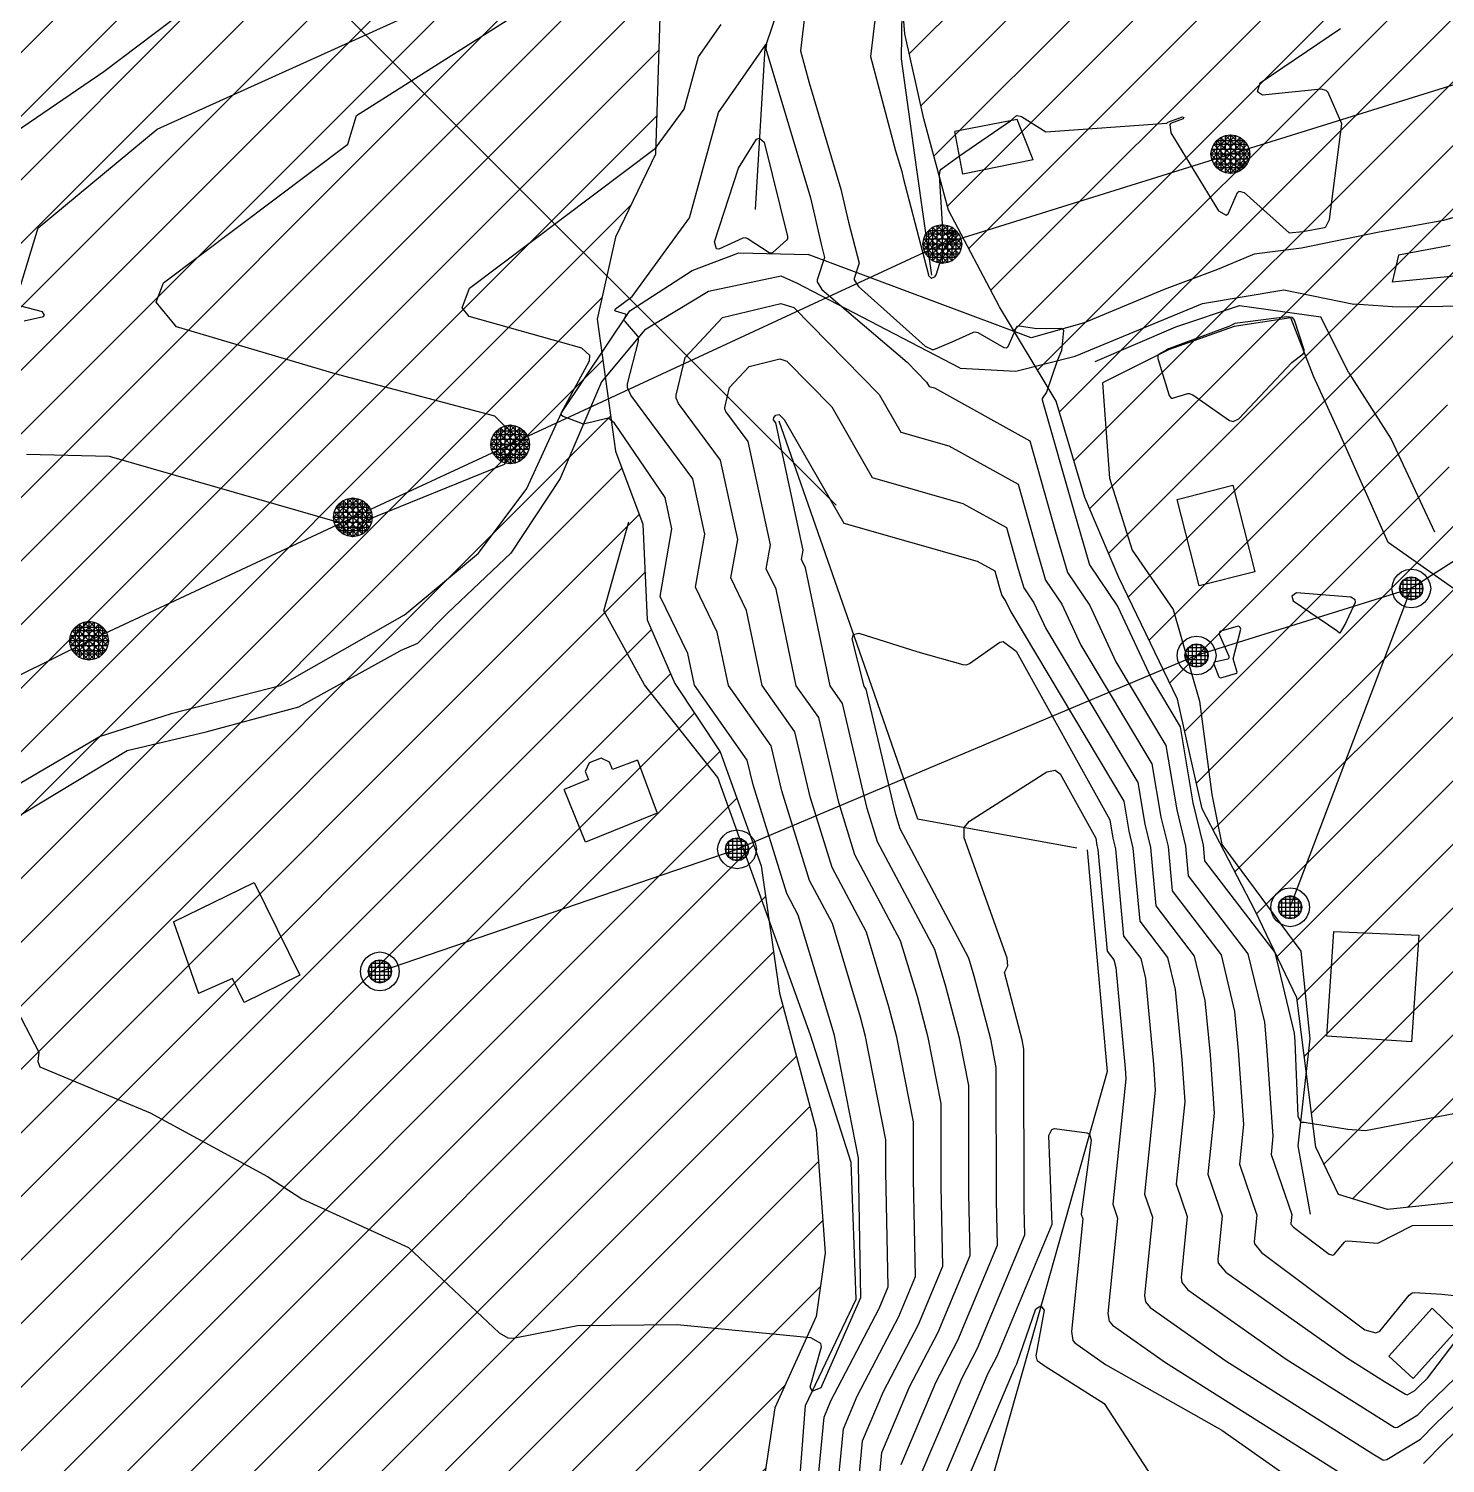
# Model space of a CAD drawing. Extents: x 13365 to 36625, y 86498 to 171760.
# Drawn here: x 17410.3 to 17607.3, y 89143.4 to 89342.9 of the extents above; entities that cross this region are included whole.
import ezdxf

# ---------------------------------------------------------------- set-up
doc = ezdxf.new("R2010")
doc.units = 0
doc.header["$LTSCALE"] = 5
doc.header["$MEASUREMENT"] = 0
doc.linetypes.add('A_CONTINUOUS_LINE', pattern=[0])
doc.linetypes.add('GEOGRAPHICAL', pattern=[12.5, 4.5, -3.5, 4.5])
doc.layers.get('0').update_dxf_attribs({"linetype": 'A_CONTINUOUS_LINE'})
for name, color, linetype in [('Agricultural', 40, 'Continuous'), ('CONTOUR', 255, 'Continuous'), ('ELECTRIC', 240, 'A_CONTINUOUS_LINE'), ('EXISTING BUILDING', 21, 'A_CONTINUOUS_LINE'), ('EXISTING ROAD', 25, 'A_CONTINUOUS_LINE'), ('RELIEF', 255, 'A_CONTINUOUS_LINE'), ('Residential', 51, 'Continuous'), ('STREAM & RIVER FRONT', 161, 'A_CONTINUOUS_LINE'), ('TELECOM', 94, 'A_CONTINUOUS_LINE'), ('text', 7, 'Continuous')]:
    doc.layers.add(name, color=color, linetype=linetype)

# ---------------------------------------------------------------- blocks, each defined once
blk = doc.blocks.new('S038')
at = {"color": 0}
for p, q in [((-0.5, 0), (0, 0.5)), ((-0.48, -0.13), (0.13, 0.48)), ((0.25, 0.43), (-0.43, -0.25)), ((-0.35, 0.35), (-0.25, 0.43)), ((-0.25, 0.43), (-0.13, 0.48)), ((0.43, -0.25), (-0.25, 0.43)), ((-0.25, 0.43), (-0.25, -0.43)), ((-0.13, 0.48), (0, 0.5)), ((-0.13, -0.48), (-0.13, 0.48)), ((-0.13, 0.48), (0.48, -0.13)), ((0, 0.5), (0.13, 0.48)), ((0.5, 0), (0, 0.5)), ((0, 0.5), (0, -0.5)), ((0.13, 0.48), (0.25, 0.43)), ((0.13, 0.48), (0.13, -0.48)), ((0.25, 0.43), (0.35, 0.35)), ((0.25, -0.43), (0.25, 0.43)), ((-0.5, 0), (-0.48, 0.13)), ((-0.48, -0.13), (-0.5, 0)), ((0, -0.5), (-0.5, 0)), ((-0.5, 0), (0.5, 0)), ((-0.48, 0.13), (-0.43, 0.25)), ((0.13, -0.48), (-0.48, 0.13)), ((-0.48, 0.13), (0.48, 0.13)), ((-0.43, 0.25), (-0.35, 0.35)), ((0.43, 0.25), (-0.43, 0.25)), ((-0.43, 0.25), (0.25, -0.43)), ((-0.35, -0.35), (0.35, 0.35)), ((0.35, -0.35), (-0.35, 0.35)), ((-0.35, 0.35), (0.35, 0.35)), ((-0.35, -0.35), (-0.35, 0.35)), ((-0.25, -0.43), (0.43, 0.25)), ((0.48, 0.13), (-0.13, -0.48)), ((0, -0.5), (0.5, 0)), ((0.35, 0.35), (0.43, 0.25)), ((0.35, 0.35), (0.35, -0.35)), ((0.43, 0.25), (0.48, 0.13)), ((0.48, 0.13), (0.5, 0)), ((0.5, 0), (0.48, -0.13)), ((-0.43, -0.25), (-0.48, -0.13)), ((0.48, -0.13), (-0.48, -0.13)), ((-0.35, -0.35), (-0.43, -0.25)), ((-0.43, -0.25), (0.43, -0.25)), ((-0.25, -0.43), (-0.35, -0.35)), ((0.35, -0.35), (-0.35, -0.35)), ((0.35, -0.35), (0.25, -0.43)), ((0.43, -0.25), (0.35, -0.35)), ((0.48, -0.13), (0.43, -0.25)), ((-0.13, -0.48), (-0.25, -0.43)), ((0, -0.5), (-0.13, -0.48)), ((0.13, -0.48), (0, -0.5)), ((0.25, -0.43), (0.13, -0.48))]:
    blk.add_line(p, q, dxfattribs=at)
blk = doc.blocks.new('S034')
at = {"color": 0}
for p, q in [((-0.35, 0.35), (-0.25, 0.43)), ((-0.25, 0.43), (-0.13, 0.48)), ((-0.13, 0.48), (0, 0.5)), ((0, 0.5), (0.13, 0.48)), ((0.13, 0.48), (0.25, 0.43)), ((0.25, 0.43), (0.35, 0.35)), ((-0.5, 0), (-0.48, 0.13)), ((-0.48, -0.13), (-0.5, 0)), ((-0.48, 0.13), (-0.43, 0.25)), ((-0.43, 0.25), (-0.35, 0.35)), ((-0.3, 0), (-0.28, 0.11)), ((-0.28, -0.11), (-0.3, 0)), ((0.3, 0), (-0.3, 0)), ((-0.28, 0.11), (-0.21, 0.21)), ((-0.28, -0.11), (-0.28, 0.11)), ((-0.28, 0.11), (0.28, 0.11)), ((-0.21, 0.21), (-0.11, 0.28)), ((-0.21, -0.21), (-0.21, 0.21)), ((-0.21, 0.21), (0.21, 0.21)), ((-0.11, 0.28), (0, 0.3)), ((-0.11, -0.28), (-0.11, 0.28)), ((-0.11, 0.28), (0.11, 0.28)), ((0, 0.3), (0.11, 0.28)), ((0, -0.3), (0, 0.3)), ((0.11, 0.28), (0.21, 0.21)), ((0.11, 0.28), (0.11, -0.28)), ((0.21, 0.21), (0.28, 0.11)), ((0.21, 0.21), (0.21, -0.21)), ((0.28, 0.11), (0.3, 0)), ((0.28, 0.11), (0.28, -0.11)), ((0.3, 0), (0.28, -0.11)), ((0.35, 0.35), (0.43, 0.25)), ((0.43, 0.25), (0.48, 0.13)), ((0.48, 0.13), (0.5, 0)), ((0.5, 0), (0.48, -0.13)), ((-0.43, -0.25), (-0.48, -0.13)), ((-0.35, -0.35), (-0.43, -0.25)), ((-0.25, -0.43), (-0.35, -0.35)), ((-0.21, -0.21), (-0.28, -0.11)), ((0.28, -0.11), (-0.28, -0.11)), ((-0.11, -0.28), (-0.21, -0.21)), ((0.21, -0.21), (-0.21, -0.21)), ((0, -0.3), (-0.11, -0.28)), ((0.11, -0.28), (-0.11, -0.28)), ((0.11, -0.28), (0, -0.3)), ((0.21, -0.21), (0.11, -0.28)), ((0.28, -0.11), (0.21, -0.21)), ((0.35, -0.35), (0.25, -0.43)), ((0.43, -0.25), (0.35, -0.35)), ((0.48, -0.13), (0.43, -0.25)), ((-0.13, -0.48), (-0.25, -0.43)), ((0, -0.5), (-0.13, -0.48)), ((0.13, -0.48), (0, -0.5)), ((0.25, -0.43), (0.13, -0.48))]:
    blk.add_line(p, q, dxfattribs=at)

msp = doc.modelspace()

# ---------------------------------------------------------------- hatches: boundary and pattern name
at = {"layer": 'Agricultural', "linetype": 'Continuous'}
h = msp.add_hatch(dxfattribs=at)
h.set_pattern_fill('ANSI31', color=256, scale=50, style=0)
edge = h.paths.add_edge_path()
edge.add_line((17511.7, 89521.19), (17520.78, 89522.44))
edge.add_line((17520.78, 89522.44), (17525.46, 89520.11))
edge.add_line((17525.46, 89520.11), (17530.39, 89514.4))
edge.add_line((17530.39, 89514.4), (17536.89, 89508.69))
edge.add_line((17536.89, 89508.69), (17541.82, 89503.76))
edge.add_line((17541.82, 89503.76), (17543.38, 89497.79))
edge.add_line((17543.38, 89497.79), (17545.98, 89493.64))
edge.add_line((17545.98, 89493.64), (17554.29, 89493.38))
edge.add_line((17554.29, 89493.38), (17563.64, 89495.46))
edge.add_line((17563.64, 89495.46), (17575.07, 89502.72))
edge.add_line((17575.07, 89502.72), (17587.8, 89509.99))
edge.add_line((17587.8, 89509.99), (17597.41, 89516.73))
edge.add_line((17597.41, 89516.73), (17608.05, 89523.48))
edge.add_line((17608.05, 89523.48), (17618.18, 89529.71))
edge.add_line((17618.18, 89529.71), (17637.07, 89533.2))
edge.add_line((17637.07, 89533.2), (17654.59, 89534.43))
edge.add_line((17654.59, 89534.43), (17666, 89537.28))
edge.add_line((17666, 89537.28), (17680.27, 89532.8))
edge.add_line((17680.27, 89532.8), (17692.9, 89531.17))
edge.add_line((17692.9, 89531.17), (17705.53, 89533.2))
edge.add_line((17705.53, 89533.2), (17723.06, 89535.65))
edge.add_line((17723.06, 89535.65), (17728.14, 89534.35))
edge.add_line((17728.14, 89534.35), (17729.71, 89531.74))
edge.add_line((17729.71, 89531.74), (17728.41, 89526.51))
edge.add_line((17728.41, 89526.51), (17726.57, 89522.59))
edge.add_line((17726.57, 89522.59), (17720.55, 89518.66))
edge.add_line((17720.55, 89518.66), (17710.08, 89514.74))
edge.add_line((17710.08, 89514.74), (17701.18, 89512.12))
edge.add_line((17701.18, 89512.12), (17695.68, 89506.11))
edge.add_line((17695.68, 89506.11), (17690.71, 89499.05))
edge.add_line((17690.71, 89499.05), (17688.61, 89491.46))
edge.add_line((17688.61, 89491.46), (17687.56, 89480.9))
edge.add_line((17687.56, 89480.9), (17686.78, 89470.18))
edge.add_line((17686.78, 89470.18), (17688.35, 89462.86))
edge.add_line((17688.35, 89462.86), (17693.85, 89453.18))
edge.add_line((17693.85, 89453.18), (17699.6, 89443.51))
edge.add_line((17699.6, 89443.51), (17706.16, 89433.73))
edge.add_line((17706.16, 89433.73), (17715.32, 89420.39))
edge.add_line((17715.32, 89420.39), (17720.82, 89411.24))
edge.add_line((17720.82, 89411.24), (17725.01, 89404.7))
edge.add_line((17725.01, 89404.7), (17730.77, 89392.67))
edge.add_line((17730.77, 89392.67), (17735.76, 89383.15))
edge.add_line((17735.76, 89383.15), (17741.26, 89374))
edge.add_line((17741.26, 89374), (17745.19, 89370.07))
edge.add_line((17745.19, 89370.07), (17751.21, 89368.5))
edge.add_line((17751.21, 89368.5), (17764.56, 89366.93))
edge.add_line((17764.56, 89366.93), (17773.2, 89371.64))
edge.add_line((17773.2, 89371.64), (17784.19, 89377.4))
edge.add_line((17784.19, 89377.4), (17795.71, 89385.24))
edge.add_line((17795.71, 89385.24), (17803.57, 89390.47))
edge.add_line((17803.57, 89390.47), (17815.35, 89393.61))
edge.add_line((17815.35, 89393.61), (17824.77, 89393.61))
edge.add_line((17824.77, 89393.61), (17839.69, 89393.35))
edge.add_line((17839.69, 89393.35), (17854.22, 89397.09))
edge.add_line((17854.22, 89397.09), (17863.9, 89404.15))
edge.add_line((17863.9, 89404.15), (17868.35, 89412.25))
edge.add_line((17868.35, 89412.25), (17866.78, 89422.45))
edge.add_line((17866.78, 89422.45), (17863.12, 89436.31))
edge.add_line((17863.12, 89436.31), (17859.97, 89452.01))
edge.add_line((17859.97, 89452.01), (17855.26, 89465.87))
edge.add_line((17855.26, 89465.87), (17851.31, 89478.52))
edge.add_line((17851.31, 89478.52), (17846.34, 89491.86))
edge.add_line((17846.34, 89491.86), (17842.93, 89502.84))
edge.add_line((17842.93, 89502.84), (17839.24, 89511.37))
edge.add_line((17839.24, 89511.37), (17832.43, 89522.35))
edge.add_line((17832.43, 89522.35), (17827.2, 89531.25))
edge.add_line((17827.2, 89531.25), (17827.46, 89539.61))
edge.add_line((17827.46, 89539.61), (17831.91, 89549.29))
edge.add_line((17831.91, 89549.29), (17839.24, 89554.26))
edge.add_line((17839.24, 89554.26), (17857.04, 89560.28))
edge.add_line((17857.04, 89560.28), (17876.42, 89560.8))
edge.add_line((17876.42, 89560.8), (17896.4, 89564.25))
edge.add_line((17896.4, 89564.25), (17910.54, 89570.52))
edge.add_line((17910.54, 89570.52), (17927.55, 89578.89))
edge.add_line((17927.55, 89578.89), (17946.14, 89589.09))
edge.add_line((17946.14, 89589.09), (17957.92, 89600.34))
edge.add_line((17957.92, 89600.34), (17969.44, 89610.01))
edge.add_line((17969.44, 89610.01), (17984.52, 89626.57))
edge.add_line((17984.52, 89626.57), (17997.56, 89639.59))
edge.add_line((17997.56, 89639.59), (18017.76, 89657.82))
edge.add_line((18017.76, 89657.82), (18030.15, 89664.33))
edge.add_line((18030.15, 89664.33), (18045.14, 89672.79))
edge.add_line((18045.14, 89672.79), (18058.82, 89679.31))
edge.add_line((18058.82, 89679.31), (18078.38, 89684.51))
edge.add_line((18078.38, 89684.51), (18103.8, 89685.17))
edge.add_line((18103.8, 89685.17), (18126.89, 89702.47))
edge.add_line((18126.89, 89702.47), (18142, 89714.94))
edge.add_line((18142, 89714.94), (18160.39, 89726.75))
edge.add_line((18160.39, 89726.75), (18190.02, 89738.89))
edge.add_line((18190.02, 89738.89), (18221.85, 89750.57))
edge.add_line((18221.85, 89750.57), (18254.33, 89764.84))
edge.add_line((18254.33, 89764.84), (18302.39, 89781.72))
edge.add_line((18302.39, 89781.72), (18345.27, 89797.29))
edge.add_line((18345.27, 89797.29), (18388.14, 89814.81))
edge.add_line((18388.14, 89814.81), (18428.41, 89834.28))
edge.add_line((18428.41, 89834.28), (18453.32, 89850.01))
edge.add_line((18453.32, 89850.01), (18478.01, 89872.08))
edge.add_line((18478.01, 89872.08), (18505.63, 89890.34))
edge.add_line((18505.63, 89890.34), (18561.6, 89907.91))
edge.add_line((18561.6, 89907.91), (18635.16, 89912.71))
edge.add_line((18635.16, 89912.71), (18711.92, 89909.51))
edge.add_line((18711.92, 89909.51), (18779.08, 89931.88))
edge.add_line((18779.08, 89931.88), (18855.84, 89931.88))
edge.add_line((18855.84, 89931.88), (18911.81, 89917.5))
edge.add_line((18911.81, 89917.5), (18982.49, 89890.29))
edge.add_line((18982.49, 89890.29), (19014.48, 89875.91))
edge.add_line((19014.48, 89875.91), (19029.96, 89865.74))
edge.add_line((19029.96, 89865.74), (19034.08, 89854.23))
edge.add_line((19034.08, 89854.23), (19027.49, 89848.47))
edge.add_line((19027.49, 89848.47), (19011.03, 89843.53))
edge.add_line((19011.03, 89843.53), (18990.45, 89838.6))
edge.add_line((18990.45, 89838.6), (18969.86, 89834.49))
edge.add_line((18969.86, 89834.49), (18932.81, 89831.2))
edge.add_line((18932.81, 89831.2), (18908.94, 89827.08))
edge.add_line((18908.94, 89827.08), (18885.88, 89820.5))
edge.add_line((18885.88, 89820.5), (18851.3, 89817.21))
edge.add_line((18851.3, 89817.21), (18825.78, 89812.28))
edge.add_line((18825.78, 89812.28), (18812.61, 89807.34))
edge.add_line((18812.61, 89807.34), (18802.73, 89797.47))
edge.add_line((18802.73, 89797.47), (18793.67, 89781.03))
edge.add_line((18793.67, 89781.03), (18788.73, 89770.33))
edge.add_line((18788.73, 89770.33), (18775.56, 89771.16))
edge.add_line((18775.56, 89771.16), (18753.33, 89774.45))
edge.add_line((18753.33, 89774.45), (18739.33, 89781.03))
edge.add_line((18739.33, 89781.03), (18723.69, 89780.2))
edge.add_line((18723.69, 89780.2), (18706.4, 89770.33))
edge.add_line((18706.4, 89770.33), (18695.7, 89757.17))
edge.add_line((18695.7, 89757.17), (18695.7, 89742.37))
edge.add_line((18695.7, 89742.37), (18703.93, 89727.56))
edge.add_line((18703.93, 89727.56), (18707.22, 89715.23))
edge.add_line((18707.22, 89715.23), (18705.58, 89700.42))
edge.add_line((18705.58, 89700.42), (18703.93, 89681.5))
edge.add_line((18703.93, 89681.5), (18702.28, 89656.01))
edge.add_line((18702.28, 89656.01), (18698.95, 89645.03))
edge.add_line((18698.95, 89645.03), (18694.84, 89635.98))
edge.add_line((18694.84, 89635.98), (18687.43, 89623.64))
edge.add_line((18687.43, 89623.64), (18683.31, 89611.3))
edge.add_line((18683.31, 89611.3), (18683.31, 89598.97))
edge.add_line((18683.31, 89598.97), (18688.25, 89588.27))
edge.add_line((18688.25, 89588.27), (18692.37, 89566.89))
edge.add_line((18692.37, 89566.89), (18690.72, 89547.97))
edge.add_line((18690.72, 89547.97), (18689.9, 89533.17))
edge.add_line((18689.9, 89533.17), (18690.81, 89516.63))
edge.add_line((18690.81, 89516.63), (18689.54, 89509.01))
edge.add_line((18689.54, 89509.01), (18681.49, 89503.5))
edge.add_line((18681.49, 89503.5), (18671.31, 89496.31))
edge.add_line((18671.31, 89496.31), (18659.02, 89486.14))
edge.add_line((18659.02, 89486.14), (18646.73, 89475.56))
edge.add_line((18646.73, 89475.56), (18637.4, 89461.58))
edge.add_line((18637.4, 89461.58), (18629.77, 89443.8))
edge.add_line((18629.77, 89443.8), (18626.79, 89432.23))
edge.add_line((18626.79, 89432.23), (18623.82, 89419.11))
edge.add_line((18623.82, 89419.11), (18619.16, 89408.52))
edge.add_line((18619.16, 89408.52), (18608.56, 89400.05))
edge.add_line((18608.56, 89400.05), (18598.81, 89397.09))
edge.add_line((18598.81, 89397.09), (18588.64, 89396.66))
edge.add_line((18588.64, 89396.66), (18577.19, 89395.82))
edge.add_line((18577.19, 89395.82), (18570.41, 89392.85))
edge.add_line((18570.41, 89392.85), (18567.87, 89385.23))
edge.add_line((18567.87, 89385.23), (18566.17, 89378.03))
edge.add_line((18566.17, 89378.03), (18563.62, 89371.18))
edge.add_line((18563.62, 89371.18), (18559.38, 89366.09))
edge.add_line((18559.38, 89366.09), (18553.87, 89356.78))
edge.add_line((18553.87, 89356.78), (18542, 89350.43))
edge.add_line((18542, 89350.43), (18529.28, 89342.38))
edge.add_line((18529.28, 89342.38), (18512.68, 89332.93))
edge.add_line((18512.68, 89332.93), (18496.99, 89324.04))
edge.add_line((18496.99, 89324.04), (18482.58, 89313.03))
edge.add_line((18482.58, 89313.03), (18467.75, 89300.75))
edge.add_line((18467.75, 89300.75), (18453.69, 89290.88))
edge.add_line((18453.69, 89290.88), (18441.82, 89279.87))
edge.add_line((18441.82, 89279.87), (18430.38, 89268.44))
edge.add_line((18430.38, 89268.44), (18418.09, 89255.74))
edge.add_line((18418.09, 89255.74), (18408.34, 89240.49))
edge.add_line((18408.34, 89240.49), (18389.21, 89215.89))
edge.add_line((18389.21, 89215.89), (18365.21, 89190.87))
edge.add_line((18365.21, 89190.87), (18346.43, 89173.15))
edge.add_line((18346.43, 89173.15), (18324.51, 89155.43))
edge.add_line((18324.51, 89155.43), (18307.81, 89143.96))
edge.add_line((18307.81, 89143.96), (18280.68, 89131.45))
edge.add_line((18280.68, 89131.45), (18248.33, 89118.94))
edge.add_line((18248.33, 89118.94), (18234.71, 89112.37))
edge.add_line((18234.71, 89112.37), (18222.89, 89112.37))
edge.add_line((18222.89, 89112.37), (18206.23, 89111.84))
edge.add_line((18206.23, 89111.84), (18191.19, 89108.08))
edge.add_line((18191.19, 89108.08), (18172.92, 89102.71))
edge.add_line((18172.92, 89102.71), (18153.58, 89096.27))
edge.add_line((18153.58, 89096.27), (18135.85, 89089.3))
edge.add_line((18135.85, 89089.3), (18120.27, 89081.24))
edge.add_line((18120.27, 89081.24), (18097.71, 89068.9))
edge.add_line((18097.71, 89068.9), (18086.24, 89060.69))
edge.add_line((18086.24, 89060.69), (18072.27, 89052.64))
edge.add_line((18072.27, 89052.64), (18057.23, 89044.59))
edge.add_line((18057.23, 89044.59), (18044.87, 89044.59))
edge.add_line((18044.87, 89044.59), (18035.2, 89050.49))
edge.add_line((18035.2, 89050.49), (18026.61, 89058.01))
edge.add_line((18026.61, 89058.01), (18015.33, 89059.08))
edge.add_line((18015.33, 89059.08), (18005.12, 89055.86))
edge.add_line((18005.12, 89055.86), (17993.83, 89048.88))
edge.add_line((17993.83, 89048.88), (17980.94, 89040.83))
edge.add_line((17980.94, 89040.83), (17971.27, 89032.78))
edge.add_line((17971.27, 89032.78), (17958.38, 89027.95))
edge.add_line((17958.38, 89027.95), (17943.33, 89020.97))
edge.add_line((17943.33, 89020.97), (17924.53, 89015.61))
edge.add_line((17924.53, 89015.61), (17906.71, 89010.19))
edge.add_line((17906.71, 89010.19), (17881.46, 89008.58))
edge.add_line((17881.46, 89008.58), (17857.82, 89009.12))
edge.add_line((17857.82, 89009.12), (17828.81, 89008.04))
edge.add_line((17828.81, 89008.04), (17810.59, 89007.26))
edge.add_line((17810.59, 89007.26), (17795.85, 89002.9))
edge.add_line((17795.85, 89002.9), (17785.48, 88999.63))
edge.add_line((17785.48, 88999.63), (17774.02, 89000.17))
edge.add_line((17774.02, 89000.17), (17756.56, 89004.54))
edge.add_line((17756.56, 89004.54), (17742.91, 89008.35))
edge.add_line((17742.91, 89008.35), (17721.63, 89014.89))
edge.add_line((17721.63, 89014.89), (17700.89, 89021.98))
edge.add_line((17700.89, 89021.98), (17677.97, 89029.07))
edge.add_line((17677.97, 89029.07), (17662.69, 89035.07))
edge.add_line((17662.69, 89035.07), (17646.17, 89041.16))
edge.add_line((17646.17, 89041.16), (17630.35, 89047.16))
edge.add_line((17630.35, 89047.16), (17624.89, 89055.88))
edge.add_line((17624.89, 89055.88), (17631.44, 89073.33))
edge.add_line((17631.44, 89073.33), (17636.9, 89090.78))
edge.add_line((17636.9, 89090.78), (17640.45, 89101.96))
edge.add_line((17640.45, 89101.96), (17649.15, 89110.29))
edge.add_line((17649.15, 89110.29), (17657.49, 89117.17))
edge.add_line((17657.49, 89117.17), (17664.74, 89126.23))
edge.add_line((17664.74, 89126.23), (17668.73, 89135.28))
edge.add_line((17668.73, 89135.28), (17673.45, 89144.7))
edge.add_line((17673.45, 89144.7), (17681.06, 89141.44))
edge.add_line((17681.06, 89141.44), (17695.57, 89136.37))
edge.add_line((17695.57, 89136.37), (17710.8, 89137.82))
edge.add_line((17710.8, 89137.82), (17721.67, 89138.18))
edge.add_line((17721.67, 89138.18), (17734.73, 89141.8))
edge.add_line((17734.73, 89141.8), (17742.7, 89145.89))
edge.add_line((17742.7, 89145.89), (17742.7, 89157.12))
edge.add_line((17742.7, 89157.12), (17741.25, 89167.26))
edge.add_line((17741.25, 89167.26), (17738.71, 89174.51))
edge.add_line((17738.71, 89174.51), (17735.08, 89179.58))
edge.add_line((17735.08, 89179.58), (17734.72, 89186.82))
edge.add_line((17734.72, 89186.82), (17738.35, 89194.79))
edge.add_line((17738.35, 89194.79), (17743.42, 89201.67))
edge.add_line((17743.42, 89201.67), (17749.28, 89207.53))
edge.add_line((17749.28, 89207.53), (17759.07, 89208.98))
edge.add_line((17759.07, 89208.98), (17770.68, 89211.87))
edge.add_line((17770.68, 89211.87), (17781.55, 89215.5))
edge.add_line((17781.55, 89215.5), (17793.16, 89220.93))
edge.add_line((17793.16, 89220.93), (17799.32, 89227.09))
edge.add_line((17799.32, 89227.09), (17798.6, 89233.97))
edge.add_line((17798.6, 89233.97), (17790.62, 89238.68))
edge.add_line((17790.62, 89238.68), (17778.65, 89244.84))
edge.add_line((17778.65, 89244.84), (17767.05, 89249.55))
edge.add_line((17767.05, 89249.55), (17754, 89252.81))
edge.add_line((17754, 89252.81), (17742.75, 89255.34))
edge.add_line((17742.75, 89255.34), (17731.81, 89254.35))
edge.add_line((17731.81, 89254.35), (17723.83, 89245.66))
edge.add_line((17723.83, 89245.66), (17720.57, 89234.43))
edge.add_line((17720.57, 89234.43), (17717.67, 89227.18))
edge.add_line((17717.67, 89227.18), (17711.14, 89224.29))
edge.add_line((17711.14, 89224.29), (17702.8, 89223.92))
edge.add_line((17702.8, 89223.92), (17695.19, 89222.84))
edge.add_line((17695.19, 89222.84), (17689.02, 89224.29))
edge.add_line((17689.02, 89224.29), (17686.85, 89230.81))
edge.add_line((17686.85, 89230.81), (17690.47, 89243.85))
edge.add_line((17690.47, 89243.85), (17691.92, 89253.63))
edge.add_line((17691.92, 89253.63), (17689.39, 89264.86))
edge.add_line((17689.39, 89264.86), (17677.78, 89275.36))
edge.add_line((17677.78, 89275.36), (17667.63, 89283.33))
edge.add_line((17667.63, 89283.33), (17661.83, 89296.01))
edge.add_line((17661.83, 89296.01), (17656.39, 89308.69))
edge.add_line((17656.39, 89308.69), (17646.6, 89315.93))
edge.add_line((17646.6, 89315.93), (17634.99, 89316.66))
edge.add_line((17634.99, 89316.66), (17624.11, 89314.12))
edge.add_line((17624.11, 89314.12), (17614.32, 89307.96))
edge.add_line((17614.32, 89307.96), (17607.8, 89295.28))
edge.add_line((17607.8, 89295.28), (17607.43, 89282.61))
edge.add_line((17607.43, 89282.61), (17613.96, 89273.19))
edge.add_line((17613.96, 89273.19), (17621.21, 89269.2))
edge.add_line((17621.21, 89269.2), (17628.47, 89261.6))
edge.add_line((17628.47, 89261.6), (17629.14, 89255.49))
edge.add_line((17629.14, 89255.49), (17625.45, 89241.57))
edge.add_line((17625.45, 89241.57), (17622.22, 89230.49))
edge.add_line((17622.22, 89230.49), (17619.85, 89217.08))
edge.add_line((17619.85, 89217.08), (17616.16, 89201.04))
edge.add_line((17616.16, 89201.04), (17613.53, 89189.73))
edge.add_line((17613.53, 89189.73), (17612.22, 89183.41))
edge.add_line((17612.22, 89183.41), (17609.32, 89179.73))
edge.add_line((17609.32, 89179.73), (17599.32, 89178.68))
edge.add_line((17599.32, 89178.68), (17592.47, 89180.78))
edge.add_line((17592.47, 89180.78), (17589.31, 89187.36))
edge.add_line((17589.31, 89187.36), (17586.68, 89208.14))
edge.add_line((17586.68, 89208.14), (17580.89, 89220.23))
edge.add_line((17580.89, 89220.23), (17573.51, 89234.44))
edge.add_line((17573.51, 89234.44), (17570.09, 89249.69))
edge.add_line((17570.09, 89249.69), (17561.91, 89266.6))
edge.add_line((17561.91, 89266.6), (17557.17, 89277.71))
edge.add_line((17557.17, 89277.71), (17553.22, 89291.12))
edge.add_line((17553.22, 89291.12), (17545.32, 89304.27))
edge.add_line((17545.32, 89304.27), (17538.21, 89317.72))
edge.add_line((17538.21, 89317.72), (17534.77, 89330.42))
edge.add_line((17534.77, 89330.42), (17532.14, 89342.25))
edge.add_line((17532.14, 89342.25), (17531.07, 89355.73))
edge.add_line((17531.07, 89355.73), (17528.18, 89372.56))
edge.add_line((17528.18, 89372.56), (17524.49, 89386.56))
edge.add_line((17524.49, 89386.56), (17522.12, 89400.76))
edge.add_line((17522.12, 89400.76), (17521.8, 89415.23))
edge.add_line((17521.8, 89415.23), (17521.8, 89427.01))
edge.add_line((17521.8, 89427.01), (17522.9, 89438.78))
edge.add_line((17522.9, 89438.78), (17522.53, 89448.72))
edge.add_line((17522.53, 89448.72), (17521.43, 89458.29))
edge.add_line((17521.43, 89458.29), (17519.8, 89468.17))
edge.add_line((17519.8, 89468.17), (17517.95, 89476.15))
edge.add_line((17517.95, 89476.15), (17517.37, 89482.84))
edge.add_line((17517.37, 89482.84), (17516.4, 89490.2))
edge.add_line((17516.4, 89490.2), (17514.75, 89494.16))
edge.add_line((17514.75, 89494.16), (17509.84, 89500.7))
edge.add_line((17509.84, 89500.7), (17505.62, 89508.2))
edge.add_line((17505.62, 89508.2), (17506.98, 89518.31))
edge.add_line((17506.98, 89518.31), (17511.68, 89521.19))
at = {"layer": 'Residential', "linetype": 'Continuous'}
h = msp.add_hatch(dxfattribs=at)
h.set_pattern_fill('ANSI31', color=256, scale=50, style=0)
h.paths.add_polyline_path([(16630.08, 88699.64), (16636.79, 88709.37), (16649.55, 88719.1), (16661.64, 88727.82), (16677.76, 88742.25), (16688.84, 88752.65), (16696.23, 88764.39), (16701.94, 88775.8), (16706.64, 88784.85), (16708.99, 88796.26), (16706.77, 88807.64), (16706.77, 88816.38), (16711.14, 88821.3), (16720.98, 88823.48), (16733.01, 88825.67), (16745.86, 88825.94), (16758.44, 88826.76), (16770.2, 88828.95), (16775.12, 88834.96), (16779.49, 88842.33), (16781.2, 88847.63), (16783.39, 88858.01), (16783.94, 88871.12), (16786.67, 88882.86), (16792.69, 88889.69), (16804.72, 88898.7), (16813.47, 88906.9), (16830.85, 88927.16), (16842.89, 88943.31), (16854.23, 88954.99), (16866.95, 88968.04), (16878.64, 88981.43), (16886.55, 88992.43), (16887.08, 88995.26), (16885.83, 88998.09), (16882.37, 89000.6), (16877.35, 88999.97), (16871.39, 88998.71), (16865.11, 89000.28), (16856.94, 89003.42), (16846.59, 89008.44), (16835.6, 89012.51), (16824.92, 89017.22), (16812.68, 89020.35), (16802.01, 89022.23), (16791.65, 89021.92), (16780.97, 89020.98), (16773.13, 89023.17), (16764.65, 89026.62), (16757.12, 89033.52), (16748.01, 89040.74), (16745.5, 89046.01), (16748.14, 89050.4), (16755.22, 89054.05), (16767.92, 89062.87), (16776.21, 89059.56), (16785.6, 89052.94), (16809.9, 89049.08), (16841.94, 89052.39), (16857.96, 89055.11), (16870.02, 89060.42), (16882.8, 89067.87), (16889.54, 89075.67), (16900.18, 89080.98), (16914.73, 89083.46), (16927.5, 89084.17), (16943.83, 89088.78), (16962.72, 89092.76), (16988.62, 89097.01), (17014.52, 89103.39), (17034.39, 89110.48), (17068.97, 89124.81), (17094.87, 89135.8), (17108.71, 89141.47), (17119.71, 89151.39), (17133.9, 89163.09), (17148.45, 89174.43), (17162.29, 89184), (17177.97, 89193.32), (17191.46, 89202.89), (17199.62, 89212.11), (17209.2, 89224.87), (17218.78, 89237.27), (17224.81, 89243.3), (17235.81, 89246.13), (17251.77, 89251.1), (17268.24, 89259.11), (17283.14, 89268.68), (17298.75, 89279.31), (17322.88, 89295.62), (17338.85, 89305.9), (17351.62, 89313.69), (17366.88, 89321.85), (17376.24, 89330.89), (17386.34, 89346.58), (17395.32, 89366.76), (17407.11, 89389.75), (17417.21, 89411.61), (17425.09, 89428.62), (17428.46, 89447.68), (17430.7, 89469.54), (17436.31, 89481.87), (17444.17, 89489.16), (17456.51, 89491.4), (17464.93, 89490.84), (17468.86, 89488.6), (17472.79, 89482.43), (17476.15, 89468.42), (17479.52, 89457.77), (17482.32, 89447.12), (17484.57, 89437.59), (17489.62, 89426.38), (17493.55, 89407.32), (17496.35, 89392.18), (17498.04, 89380.41), (17497.47, 89357.99), (17498.04, 89344.54), (17497.47, 89325.48), (17491.88, 89313.93), (17489.35, 89302.53), (17491.88, 89284.16), (17495.69, 89274.02), (17496.32, 89260.71), (17500.13, 89251.84), (17506.47, 89242.34), (17512.18, 89226.5), (17514.72, 89208.76), (17519.79, 89189.75), (17521.06, 89172.65), (17519.79, 89163.78), (17514.08, 89151.11), (17512.2, 89138.81), (17511.56, 89125.51), (17505.86, 89114.74), (17503.32, 89103.33), (17498.25, 89089.39), (17493.81, 89078.62), (17488.73, 89072.29), (17477.32, 89066.59), (17470.98, 89056.45), (17464, 89046.95), (17457.66, 89036.81), (17450.68, 89033.01), (17443.7, 89033.64), (17438.39, 89036.68), (17430.24, 89041.56), (17423.32, 89046.85), (17413.95, 89052.55), (17405.8, 89056.21), (17398.06, 89057.84), (17391.95, 89057.84), (17381.76, 89055.4), (17373.61, 89052.55), (17363.84, 89047.26), (17356.1, 89043.19), (17347.13, 89037.9), (17325.7, 89022.65), (17312.17, 89011.71), (17296.71, 89003.99), (17277.38, 88996.91), (17259.34, 88990.47), (17237.43, 88980.17), (17221.33, 88969.23), (17205.87, 88958.29), (17191.05, 88946.71), (17174.94, 88931.26), (17161.95, 88916.91), (17148.42, 88902.75), (17131.67, 88889.23), (17113.63, 88869.92), (17087.22, 88850.61), (17066.6, 88837.74), (17060.01, 88833.61), (17047.77, 88823.32), (17030.09, 88812.35), (17020.8, 88807.05), (17010.52, 88801.41), (17002.56, 88798.1), (16996.26, 88797.44), (16991.61, 88799.1), (16988.63, 88803.07), (16987.63, 88809.37), (16983.98, 88813.34), (16977.02, 88815), (16967.07, 88813.67), (16956.45, 88810.69), (16950.15, 88806.05), (16939.54, 88800.75), (16932.9, 88795.78), (16925.27, 88791.14), (16916.65, 88788.49), (16904.59, 88787.48), (16891.32, 88787.15), (16878.39, 88785.49), (16865.12, 88781.51), (16853.51, 88778.53), (16841.57, 88776.87), (16826.98, 88776.21), (16817.36, 88774.88), (16808.65, 88771.19), (16799.69, 88767.88), (16791.4, 88764.9), (16784.1, 88763.24), (16778.79, 88758.93), (16772.49, 88751.97), (16766.19, 88746.01), (16759.83, 88740.61), (16752.2, 88735.31), (16747.23, 88731.01), (16744.24, 88727.03), (16740.59, 88721.73), (16737.61, 88716.09), (16731.64, 88712.45), (16722.35, 88708.14), (16716.38, 88706.15), (16705.43, 88705.82), (16691.5, 88707.15), (16680.22, 88706.48), (16670.27, 88703.5), (16655.94, 88698.5), (16644.66, 88695.19), (16637.69, 88693.86), (16633.38, 88694.52), (16629.4, 88696.84)])

# ---------------------------------------------------------------- linework, layer by layer
at = {"layer": 'Agricultural', "linetype": 'Continuous'}
msp.add_lwpolyline([(17609.32, 89179.73), (17599.32, 89178.68), (17592.47, 89180.78), (17589.31, 89187.36), (17586.68, 89208.14), (17580.89, 89220.23), (17573.51, 89234.44), (17570.09, 89249.69), (17561.91, 89266.6), (17557.17, 89277.71), (17553.22, 89291.12), (17545.32, 89304.27), (17538.21, 89317.72), (17534.77, 89330.42), (17532.14, 89342.25), (17531.07, 89355.73)], dxfattribs=at)
at = {"layer": 'CONTOUR', "color": 252, "linetype": 'A_CONTINUOUS_LINE'}
for points in [[(17519.71, 89357.57), (17517.65, 89339.85), (17518.83, 89335.42), (17523.25, 89320.63), (17524.31, 89316.05), (17525.8, 89310.33), (17525.1, 89308.21), (17525.1, 89308.03), (17525.68, 89307.1), (17534.99, 89298.79), (17535.97, 89298.31), (17536.19, 89298.34), (17538.72, 89299.38), (17541.69, 89300.72), (17541.94, 89300.76), (17542.29, 89300.68), (17545.94, 89298.58), (17546.32, 89298.55), (17546.52, 89298.72), (17547.66, 89301.4), (17547.84, 89301.58), (17548.04, 89301.62), (17550.5, 89301.24), (17553.86, 89301.29), (17554.12, 89301.18), (17554.2, 89300.96), (17553.92, 89298.18), (17553.36, 89296.75), (17551.86, 89292.4), (17551.26, 89291.52), (17551.27, 89291.33), (17555.73, 89275.54), (17557.84, 89268.35), (17561.76, 89262.52), (17566.4, 89252.58), (17570.43, 89245.83), (17572.22, 89235.26), (17573.63, 89229.35), (17573.83, 89227.2), (17583.61, 89214.43), (17586.3, 89203.21), (17586.41, 89202.07), (17586.84, 89191.66), (17587.19, 89190.87), (17587.23, 89190.85), (17587.7, 89190.83), (17593.76, 89189.86), (17596.25, 89189.69), (17608.76, 89192.1)], [(17408, 89207.61), (17411.66, 89200.56), (17411.5, 89199.26), (17411.8, 89198.55), (17427.15, 89192.14), (17443.47, 89183.28), (17448.25, 89180.19), (17463.1, 89173.42), (17475.71, 89161.51), (17476.92, 89160.84), (17477.64, 89160.8), (17486.62, 89162.56), (17500.45, 89162.7), (17519.03, 89160.87), (17520.39, 89160.07), (17520.51, 89159.55), (17518.94, 89153.97), (17519.27, 89153.42), (17520.51, 89153.92), (17525.85, 89166.01), (17526.04, 89166.46), (17525.68, 89184.95), (17525.68, 89185.85), (17522.34, 89202.87), (17522.03, 89204.02), (17517.32, 89219.65), (17515.73, 89222.65), (17511.05, 89237.74), (17510.23, 89241.21), (17502.86, 89251.61), (17501.94, 89256.03), (17498.09, 89263.98), (17499.75, 89273.37), (17498.8, 89277.74), (17491.75, 89288.09), (17490.95, 89288.71), (17490.68, 89288.73), (17487.44, 89287.94), (17484.59, 89288.99), (17484.39, 89289.13), (17484.38, 89289.15), (17484.31, 89289.46), (17488.27, 89296.76), (17488.3, 89297.46), (17487.23, 89298.51), (17471.55, 89302.91), (17470.55, 89304.13), (17471.56, 89306.84), (17497.46, 89326.31), (17501.44, 89331.75), (17503.43, 89339.02), (17506.57, 89343.52)], [(17531.62, 89143.22), (17536.46, 89154.64), (17539.52, 89160.5), (17545.03, 89173.72), (17544.91, 89179.88), (17544.87, 89198.46), (17544.1, 89202.4), (17541.8, 89211.16), (17541.04, 89213.66), (17531.51, 89231.64), (17530.89, 89233.64), (17526.78, 89251.05), (17526.48, 89251.48), (17524.8, 89258.09), (17524.99, 89258.66), (17525.73, 89258.85), (17533.95, 89256.27), (17540.2, 89254.5), (17540.72, 89254.47), (17541.13, 89254.63), (17545.37, 89257.62), (17545.84, 89257.7), (17547.65, 89256.36), (17560.66, 89232.9), (17561.09, 89230.32), (17561.44, 89228.87), (17562.57, 89216.71), (17564.96, 89213.58), (17565.62, 89210.82), (17566.74, 89198.92), (17566.99, 89195.28), (17565.48, 89180.81), (17566.59, 89177.6), (17565.49, 89166.71), (17565.64, 89165.85), (17566.29, 89165.05), (17576.82, 89157.63), (17597.27, 89144.71), (17598.66, 89143.85), (17598.79, 89143.82), (17599.21, 89143.93), (17603.91, 89146.74), (17605.95, 89148.82), (17612.61, 89155.26)]]:
    msp.add_lwpolyline(points, dxfattribs=at)
at = {"layer": 'CONTOUR', "color": 33, "linetype": 'A_CONTINUOUS_LINE'}
for points in [[(17403.69, 89325.38), (17420.72, 89337), (17437.15, 89349.44)], [(17409.18, 89307.3), (17411.55, 89315.24), (17428.13, 89328.97), (17447.52, 89337.73), (17466.9, 89346.49)], [(17409.93, 89283.75), (17421.43, 89283.47), (17453.5, 89274.26), (17454.32, 89272.88), (17454.42, 89272.8), (17454.56, 89272.79), (17456.23, 89273.28), (17457.02, 89274.49), (17476.45, 89282.37), (17477.52, 89284.4), (17477.97, 89284.58), (17478, 89284.61), (17478.01, 89284.67), (17477.8, 89285.46), (17478.11, 89286.02), (17478.11, 89286.08), (17475.11, 89289.04), (17452.88, 89294.93), (17430.82, 89301.46), (17427.99, 89304.89), (17429, 89307.58), (17454.65, 89326.86), (17455.84, 89330.86), (17477.68, 89344.7)], [(17528, 89344.48), (17527.37, 89339.08), (17530.85, 89325.96), (17531.71, 89323.1), (17531.91, 89322.21), (17535.44, 89308.72), (17535.41, 89308.63), (17535.41, 89308.62), (17535.43, 89308.59), (17535.81, 89308.25), (17535.85, 89308.23), (17535.86, 89308.23), (17535.96, 89308.27), (17536.31, 89308.42), (17536.33, 89308.43), (17536.5, 89308.71), (17537.73, 89312.54), (17539.21, 89314.47), (17539.21, 89314.7), (17539.09, 89314.75), (17537.89, 89314.39), (17537.78, 89314.42), (17537.44, 89315.02), (17536.95, 89322.55), (17537.06, 89323.2), (17537.21, 89323.4), (17539.73, 89325.25), (17546.83, 89330.11), (17547.65, 89330.84), (17547.73, 89330.88), (17547.78, 89330.88), (17548.4, 89330.73), (17551.75, 89328.61), (17568.58, 89329.82), (17568.72, 89329.92), (17570.76, 89330.7), (17570.97, 89330.6), (17570.89, 89330.4), (17569.12, 89329.76), (17569.01, 89329.63), (17569.17, 89328.47), (17575.78, 89317.61), (17576.86, 89317.02), (17577.13, 89317.19), (17578.43, 89320.15), (17578.67, 89320.32), (17579.37, 89320.14), (17585.62, 89314.53), (17587.51, 89314.75), (17590.51, 89315.28), (17590.73, 89315.4), (17591.22, 89316.38), (17592.96, 89329.72), (17591.02, 89334.06), (17590.77, 89334.35), (17590.08, 89334.54), (17581.91, 89333.69), (17581.22, 89334.18), (17581.59, 89335.41), (17592.76, 89342.95)], [(17519.74, 89137.34), (17520.92, 89149.82), (17521.86, 89152.06), (17528.59, 89164.91), (17529.84, 89167.91), (17529.52, 89183.93), (17529.52, 89188.37), (17526.69, 89202.77), (17525.99, 89205.45), (17522.07, 89218.45), (17518.89, 89224.44), (17515.01, 89236.92), (17513.54, 89243.17), (17507.59, 89251.58), (17506.04, 89259.01), (17503.02, 89265.26), (17504.32, 89272.63), (17502.65, 89280.33), (17494.02, 89291.97), (17493.56, 89293.02), (17493.56, 89293.55), (17495.1, 89299.48), (17495.09, 89300.01), (17495, 89300.19), (17493.28, 89302.18), (17493.04, 89302.4), (17493.02, 89302.42), (17493.03, 89302.48), (17493.39, 89303.09), (17493.39, 89303.16), (17493.3, 89303.25), (17491.91, 89303.64), (17491.82, 89303.74), (17491.91, 89303.98), (17494.2, 89305.7), (17502.2, 89316.64), (17506.22, 89331.28), (17512.54, 89340.32), (17512.8, 89340.76), (17512.85, 89340.77), (17512.88, 89340.73), (17512.79, 89340.24), (17512.82, 89340.14), (17519.02, 89319.4), (17520.51, 89312.97), (17520.99, 89311.13), (17519.95, 89307.99), (17519.95, 89307.73), (17520.61, 89306.66), (17532.45, 89296.55), (17535.18, 89293.77), (17535.52, 89293.18), (17536.27, 89292.97), (17549.55, 89285.62), (17553.13, 89272.95), (17554.79, 89267.3), (17557.87, 89262.71), (17561.51, 89254.89), (17568.48, 89243.24), (17569.99, 89234.27), (17571.2, 89229.25), (17571.58, 89225.1), (17579.88, 89214.26), (17582.17, 89204.73), (17582.47, 89201.44), (17583.35, 89188.9), (17583.09, 89186.36), (17585.97, 89178.01), (17585.84, 89176.73), (17585.86, 89176.63), (17586.2, 89176.21), (17591.17, 89172.47), (17591.71, 89172.32), (17591.89, 89172.41), (17593.31, 89174.15), (17593.47, 89174.26), (17593.79, 89174.32), (17597.95, 89174.02), (17602.79, 89176.46), (17612.89, 89176.52)], [(17514.79, 89318.16), (17515.84, 89314.05), (17515.82, 89313.71), (17515.7, 89313.52), (17513.8, 89311.81), (17513.59, 89311.72), (17513.28, 89311.78), (17510.22, 89313.74), (17509.92, 89313.83), (17509.61, 89313.79), (17506.28, 89312.27), (17505.93, 89312.34), (17505.66, 89313.28), (17509, 89323.53), (17511.53, 89327.56), (17511.93, 89327.72), (17512.57, 89327.17), (17514.79, 89318.16)], [(17409.61, 89302.3), (17412.31, 89302.91), (17412.47, 89303.11), (17412.17, 89303.57), (17407.04, 89304.88)], [(17522.56, 89137.21), (17523.59, 89148.17), (17525.51, 89152.7), (17531.32, 89163.81), (17533.64, 89169.36), (17533.37, 89182.92), (17533.36, 89190.9), (17531.04, 89202.68), (17529.94, 89206.87), (17526.81, 89217.25), (17522.05, 89226.24), (17518.98, 89236.1), (17516.85, 89245.14), (17512.31, 89251.56), (17510.14, 89261.99), (17507.94, 89266.54), (17508.89, 89271.9), (17506.49, 89282.92), (17500.64, 89290.82), (17500.33, 89291.53), (17500.33, 89291.96), (17501.57, 89297.21), (17506.78, 89302.78), (17514.88, 89304.73), (17516.69, 89304.17), (17528.58, 89292.04), (17531.57, 89286.84), (17538.25, 89284.94), (17547.91, 89279.59), (17550.52, 89270.35), (17551.73, 89266.24), (17553.98, 89262.9), (17556.63, 89257.2), (17566.52, 89240.66), (17567.77, 89233.28), (17568.76, 89229.16), (17569.33, 89223), (17576.15, 89214.09), (17578.03, 89206.25), (17578.54, 89200.81), (17579.26, 89190.49), (17578.69, 89184.98), (17581.12, 89177.9), (17580.75, 89174.23), (17580.8, 89173.93), (17581.79, 89172.72), (17596.13, 89161.94), (17597.69, 89161.51), (17598.21, 89161.77), (17602.29, 89166.78), (17602.74, 89167.1), (17603.04, 89167.15), (17606.85, 89166.89), (17608.56, 89166.71)], [(17585.3, 89302.85), (17578.04, 89301.92), (17577.2, 89301.53), (17568.85, 89298.39), (17568.6, 89298.25), (17567.42, 89297.63), (17567.35, 89297.55), (17567.33, 89297.07), (17568.9, 89291.94), (17569.2, 89291.57), (17569.4, 89291.54), (17571.52, 89292.2), (17571.71, 89292.21), (17572.21, 89292.02), (17577.3, 89288.43), (17577.84, 89288.31), (17578.63, 89288.69), (17585.97, 89296.5), (17587.63, 89297.76), (17587.72, 89297.91), (17587.72, 89298.29), (17586.35, 89302.41), (17586.14, 89302.73), (17586.08, 89302.76), (17585.3, 89302.85)], [(17525.38, 89137.08), (17526.27, 89146.52), (17529.16, 89153.35), (17534.06, 89162.71), (17537.43, 89170.82), (17537.22, 89181.9), (17537.19, 89193.42), (17535.4, 89202.59), (17533.89, 89208.3), (17531.55, 89216.06), (17525.2, 89228.04), (17522.95, 89235.28), (17520.16, 89247.11), (17517.03, 89251.53), (17514.24, 89264.98), (17512.86, 89267.81), (17513.46, 89271.16), (17510.34, 89285.51), (17507.25, 89289.67), (17507.09, 89290.05), (17507.09, 89290.27), (17507.75, 89293.04), (17510.49, 89295.97), (17514.76, 89297), (17515.71, 89296.71), (17521.97, 89290.32), (17527.62, 89280.49), (17540.22, 89276.9), (17546.28, 89273.55), (17547.92, 89267.76), (17548.68, 89265.18), (17550.09, 89263.09), (17551.75, 89259.51), (17564.57, 89238.07), (17565.54, 89232.3), (17566.32, 89229.06), (17567.07, 89220.91), (17572.42, 89213.92), (17573.89, 89207.78), (17574.61, 89200.18), (17575.17, 89192.09), (17574.29, 89183.59), (17576.28, 89177.8), (17575.67, 89171.72), (17575.75, 89171.24), (17576.79, 89169.96), (17593.58, 89158.12), (17598.9, 89154.76), (17601.79, 89152.98), (17602.05, 89152.9), (17602.14, 89152.93), (17603.09, 89153.49), (17603.5, 89153.91), (17604.84, 89155.21), (17609.46, 89161.23)], [(17528.2, 89136.95), (17528.94, 89144.87), (17532.81, 89154), (17536.79, 89161.6), (17541.23, 89172.27), (17541.06, 89180.89), (17541.03, 89195.94), (17539.75, 89202.5), (17537.84, 89209.73), (17536.3, 89214.86), (17528.36, 89229.84), (17526.92, 89234.46), (17523.47, 89249.08), (17521.76, 89251.51), (17518.34, 89267.96), (17517.79, 89269.09), (17518.02, 89270.42), (17514.19, 89288.1), (17513.87, 89288.53), (17513.86, 89288.56), (17513.86, 89288.59), (17513.92, 89288.87), (17514.2, 89289.16), (17514.63, 89289.27), (17514.73, 89289.24), (17515.37, 89288.59), (17523.68, 89274.15), (17542.19, 89268.87), (17544.65, 89267.51), (17545.32, 89265.17), (17545.62, 89264.12), (17546.19, 89263.27), (17546.87, 89261.83), (17562.61, 89235.49), (17563.32, 89231.31), (17563.88, 89228.97), (17564.82, 89218.81), (17568.69, 89213.75), (17569.76, 89209.3), (17570.67, 89199.55), (17571.08, 89193.68), (17569.88, 89182.2), (17571.43, 89177.7), (17570.58, 89169.22), (17570.7, 89168.54), (17571.54, 89167.5), (17585.2, 89157.87), (17598.08, 89149.74), (17600.23, 89148.41), (17600.42, 89148.36), (17600.68, 89148.43), (17603.5, 89150.12), (17604.72, 89151.37), (17608.72, 89155.24)], [(17593.4, 89260.08), (17594.83, 89263.19), (17594.81, 89263.49), (17594.19, 89263.86), (17586.64, 89264.45), (17585.97, 89264.02), (17586.17, 89263.34), (17592.24, 89259.23), (17592.61, 89258.89), (17592.66, 89258.88), (17592.75, 89258.94), (17593.4, 89260.08)], [(17534.29, 89141.57), (17540.11, 89155.29), (17542.26, 89159.4), (17548.83, 89175.18), (17548.76, 89178.86), (17548.71, 89200.99), (17548.45, 89202.31), (17545.99, 89211.67), (17546.48, 89212.57), (17546.39, 89213.64), (17540.4, 89230.37), (17540.42, 89231.83), (17541.13, 89232.72), (17551.89, 89239.59), (17553.04, 89239.78), (17553.74, 89239.27), (17558.7, 89230.32), (17558.87, 89229.33), (17559, 89228.78), (17560.31, 89214.61), (17561.23, 89213.41), (17561.49, 89212.35), (17562.8, 89198.28), (17562.9, 89196.87), (17561.08, 89179.42), (17561.74, 89177.5), (17560.41, 89164.21), (17560.59, 89163.15), (17561.05, 89162.59), (17568.43, 89157.38), (17596.45, 89139.69)], [(17536.97, 89139.92), (17543.76, 89155.93), (17544.99, 89158.3), (17552.63, 89176.63), (17552.6, 89177.85), (17552.19, 89188.96), (17552.58, 89189.82), (17552.98, 89189.94), (17557.48, 89189.36), (17557.84, 89189.15), (17558.08, 89188.32), (17556.68, 89178.03), (17556.9, 89177.4), (17555.32, 89161.7), (17555.54, 89160.46), (17555.8, 89160.14), (17560.05, 89157.14), (17576.23, 89147.98), (17591.46, 89137.3)], [(17539.64, 89138.27), (17547.4, 89156.58), (17547.73, 89157.2), (17550.35, 89164.89), (17551.09, 89165.27), (17551.51, 89164.69), (17550.39, 89158.32), (17550.49, 89157.76), (17550.55, 89157.68), (17551.67, 89156.9), (17559.88, 89151.71), (17570.2, 89135.79)], [(17604.32, 89143.36), (17607.17, 89146.27), (17616.49, 89155.29)]]:
    msp.add_lwpolyline(points, dxfattribs=at)
at = {"layer": 'CONTOUR', "linetype": 'A_CONTINUOUS_LINE'}
msp.add_lwpolyline([(17578.35, 89253.29), (17578.37, 89253.45), (17577.81, 89255.28), (17578.87, 89259.4), (17578.75, 89259.76), (17578.52, 89259.82), (17576.11, 89259.15), (17575.93, 89259.01), (17575.9, 89258.7), (17577.22, 89255.67), (17577.2, 89255.37), (17577.07, 89255.26), (17575.25, 89254.83), (17575.12, 89254.72), (17575.12, 89254.54), (17575.81, 89252.8), (17575.93, 89252.68), (17576.1, 89252.66), (17578.16, 89253.25), (17578.34, 89253.28), (17578.35, 89253.29)], dxfattribs=at)
at = {"layer": 'ELECTRIC', "linetype": 'A_CONTINUOUS_LINE'}
for p, q in [((17664.39, 89304.61), (17602.61, 89265.08)), ((17572.74, 89255.75), (17508.8, 89228.79)), ((17459.11, 89211.81), (17508.8, 89228.79))]:
    msp.add_line(p, q, dxfattribs=at)
msp.add_lwpolyline([(17585.75, 89220.73), (17602.61, 89265.08), (17572.74, 89255.75)], dxfattribs=at)
at = {"layer": 'EXISTING BUILDING', "linetype": 'A_CONTINUOUS_LINE'}
for p, q in [((17577.77, 89279.45), (17580.86, 89267.4)), ((17430.38, 89218.7), (17441.63, 89224.19)), ((17430.38, 89218.7), (17433.89, 89208.71))]:
    msp.add_line(p, q, dxfattribs=at)
for points in [[(17549.98, 89324.68), (17547.78, 89330.29), (17539.09, 89328.65)], [(17549.98, 89324.68), (17540.2, 89322.73), (17539.09, 89328.65)], [(17580.86, 89267.4), (17573.11, 89265.42), (17570.02, 89277.46), (17577.77, 89279.45)], [(17494.93, 89241.2), (17491.46, 89239.89), (17491.04, 89240.93), (17489.91, 89241.47), (17488.21, 89240.81), (17487.67, 89239.62), (17488.14, 89238.49), (17484.73, 89237.1)], [(17494.93, 89241.2), (17497.71, 89233.81), (17487.7, 89229.78), (17484.73, 89237.1)], [(17441.63, 89224.19), (17447.97, 89211.28), (17440.25, 89207.49), (17438.62, 89210.81), (17433.89, 89208.71)], [(17590.87, 89202.8), (17591.85, 89217.35), (17603.65, 89216.87)], [(17590.87, 89202.8), (17591.85, 89217.35), (17603.65, 89216.87)], [(17603.65, 89216.87), (17602.65, 89202.01), (17590.87, 89202.8)], [(17605.52, 89164.97), (17599.47, 89158.29), (17602.88, 89155.2)], [(17602.88, 89155.2), (17608.82, 89161.77), (17605.52, 89164.97)]]:
    msp.add_lwpolyline(points, dxfattribs=at)
at = {"layer": 'EXISTING ROAD', "linetype": 'A_CONTINUOUS_LINE'}
for p, q in [((17611.71, 89317.59), (17607.08, 89316.26)), ((17549.7, 89299.94), (17518.72, 89311.51)), ((17539.84, 89295.74), (17517.13, 89307.56)), ((17599.98, 89304.23), (17594.62, 89304.62)), ((17462.47, 89261.35), (17445.26, 89251.53))]:
    msp.add_line(p, q, dxfattribs=at)
for points in [[(17607.08, 89316.26), (17598.15, 89314.65), (17587.31, 89312.42), (17580.75, 89311.58), (17575.66, 89309.43)], [(17607.08, 89316.26), (17598.15, 89314.65), (17587.31, 89312.42)], [(17462.47, 89261.35), (17472.84, 89269.98), (17479.56, 89278.97), (17484.4, 89289.52), (17493.88, 89303.71), (17502.57, 89309.33), (17509.06, 89311.77), (17518.72, 89311.51)], [(17660, 89275.29), (17656.95, 89287.72), (17655.7, 89296.88), (17653.86, 89301.68), (17650.93, 89306.29), (17646.11, 89310.24), (17645.81, 89310.44), (17640.68, 89312.27), (17632.04, 89312.95), (17616.8, 89309.29), (17599.97, 89307.69)], [(17660, 89275.29), (17656.95, 89287.72), (17655.7, 89296.88), (17653.86, 89301.68), (17650.93, 89306.29), (17646.11, 89310.24), (17645.81, 89310.44), (17640.68, 89312.27), (17632.04, 89312.95), (17616.8, 89309.29), (17599.97, 89307.69)], [(17608.01, 89312.77), (17600.81, 89311.42), (17599.97, 89307.69)], [(17575.66, 89309.43), (17568.23, 89306.66), (17557.08, 89302.01), (17549.7, 89299.94)], [(17575.66, 89309.43), (17568.23, 89306.66), (17557.08, 89302.01), (17549.7, 89299.94)], [(17599.98, 89304.23), (17610.53, 89304.41), (17629.95, 89308.93), (17637.49, 89309.13), (17644.43, 89307.13), (17649.32, 89301.88)], [(17517.13, 89307.56), (17514.94, 89308.5), (17504.81, 89306.38), (17495.93, 89301.02), (17489.96, 89293.81), (17484.19, 89280.39), (17477.33, 89270), (17468.58, 89261.68)], [(17539.84, 89295.74), (17547.57, 89295.31), (17555.86, 89297.37), (17573.56, 89304.72), (17584.86, 89306.62), (17594.62, 89304.62)], [(17539.84, 89295.74), (17547.57, 89295.31), (17555.86, 89297.37), (17573.56, 89304.72), (17584.86, 89306.62), (17594.62, 89304.62)], [(17468.58, 89261.68), (17464.34, 89257.4), (17461.92, 89256.42)], [(17318.37, 89161.04), (17335.07, 89172.21), (17356.79, 89189.66), (17366.57, 89198.8), (17384.59, 89215.05), (17399.79, 89227.97), (17423.97, 89242.52), (17434.96, 89245.15), (17447.83, 89248.59), (17461.92, 89256.42)], [(17445.26, 89251.53), (17430.05, 89247.62), (17420.18, 89244.5), (17409.29, 89238.07), (17378.21, 89213.29), (17361.8, 89198.47), (17346.17, 89184.45), (17331.49, 89173.42), (17310.96, 89160.32), (17284.06, 89145.41)]]:
    msp.add_lwpolyline(points, dxfattribs=at)
at = {"layer": 'RELIEF'}
for p, q in [((17589.01, 89294.59), (17585.86, 89302.72)), ((17593.88, 89295.1), (17590, 89302.84)), ((17559.63, 89293.67), (17560.62, 89280.41))]:
    msp.add_line(p, q, dxfattribs=at)
for points in [[(17513.25, 89454.79), (17517.54, 89432.02), (17518.68, 89418.01), (17519.83, 89404.01), (17528.92, 89381.89), (17531.95, 89361.84), (17531.64, 89338.74), (17533.74, 89323.69), (17535.84, 89308.65)], [(17558.63, 89296.66), (17569.86, 89301.46), (17578.7, 89304.44), (17590, 89302.84)], [(17558.63, 89296.66), (17569.86, 89301.46), (17578.7, 89304.44), (17590, 89302.84)], [(17585.86, 89302.72), (17577.95, 89301.54), (17568.81, 89298.29), (17559.63, 89293.67)], [(17585.86, 89302.72), (17577.95, 89301.54), (17568.81, 89298.29), (17559.63, 89293.67)], [(17593.88, 89295.1), (17599.82, 89285.86), (17605.83, 89272.95)], [(17611.32, 89263.08), (17599.39, 89271.47), (17592.46, 89287), (17589.01, 89294.59)], [(17611.32, 89263.08), (17599.39, 89271.47), (17592.46, 89287), (17589.01, 89294.59)], [(17560.62, 89280.41), (17563.78, 89270.41), (17569.46, 89262.15), (17573.13, 89249.39), (17574.86, 89236.43), (17576.25, 89229.45), (17587.24, 89214.6), (17588.47, 89202.41), (17586.83, 89187.54), (17588.54, 89178.06)], [(17560.62, 89280.41), (17563.78, 89270.41), (17569.46, 89262.15), (17573.13, 89249.39), (17574.86, 89236.43), (17576.25, 89229.45), (17587.24, 89214.6), (17588.47, 89202.41), (17586.83, 89187.54), (17588.54, 89178.06)], [(17506.11, 89238.76), (17495.92, 89251.65), (17490.27, 89261.96), (17493.74, 89274.34)], [(17524.69, 89185.21), (17519.04, 89202.94), (17512.58, 89220.85), (17506.11, 89238.76)], [(17361.52, 89087.14), (17378.75, 89088.9), (17388.24, 89078.12), (17397.73, 89067.35), (17394.91, 89057.08), (17416.96, 89047.55), (17430.66, 89036.91), (17446.31, 89028.97), (17455.5, 89030.14), (17468.01, 89043.89), (17479.35, 89061.92), (17491, 89069.02), (17501.28, 89087.18), (17504.94, 89100.4), (17508.6, 89113.62), (17516.23, 89123.48), (17517.27, 89137.45), (17518.32, 89151.43), (17525.37, 89166.2), (17524.69, 89185.21)]]:
    msp.add_lwpolyline(points, dxfattribs=at)
at = {"layer": 'Residential', "linetype": 'Continuous'}
msp.add_lwpolyline([(17498.04, 89344.54), (17497.47, 89325.48), (17491.88, 89313.93), (17489.35, 89302.53), (17491.88, 89284.16), (17495.69, 89274.02), (17496.32, 89260.71), (17500.13, 89251.84), (17506.47, 89242.34), (17512.18, 89226.5), (17514.72, 89208.76), (17519.79, 89189.75), (17521.06, 89172.65), (17519.79, 89163.78), (17514.08, 89151.11), (17512.2, 89138.81)], dxfattribs=at)
at = {"layer": 'STREAM & RIVER FRONT', "linetype": 'GEOGRAPHICAL'}
for points in [[(17489.99, 89509.33), (17497.78, 89492.88), (17505.56, 89476.44), (17504.62, 89463.62), (17507.27, 89448.5), (17508.31, 89432.97), (17509.35, 89417.44), (17512.52, 89397.93), (17515.7, 89378.41), (17518.87, 89358.9), (17512.68, 89340.25), (17511.3, 89317.14)], [(17514.62, 89288.4), (17521.06, 89269.94), (17527.49, 89251.47), (17533.93, 89233.01), (17557.49, 89228.72), (17558.9, 89213.3), (17560.31, 89197.88), (17554.5, 89177.35), (17548.7, 89156.81), (17542.89, 89136.27), (17537.09, 89115.73), (17531.28, 89095.2), (17525.47, 89074.66)]]:
    msp.add_lwpolyline(points, dxfattribs=at)
at = {"layer": 'TELECOM', "linetype": 'A_CONTINUOUS_LINE'}
msp.add_line((17537.36, 89312.99), (17477.25, 89285.12), dxfattribs=at)
for points in [[(17537.36, 89312.99), (17577.44, 89325.5), (17614.23, 89336.93)], [(17418.64, 89257.81), (17455.35, 89274.97), (17477.25, 89285.12)], [(16798.08, 88967.39), (16834.22, 88984.13), (16907.22, 89018.06), (16943.06, 89034.57), (16979.6, 89051.67), (17015.09, 89068.26), (17052.12, 89086.01), (17088.47, 89102.55), (17125.2, 89119.79), (17161.46, 89136.67), (17197.42, 89153.52), (17233.72, 89170.78), (17269.82, 89187.83), (17307.64, 89205.18), (17342.8, 89221.73), (17378.95, 89238.16), (17418.64, 89257.81)]]:
    msp.add_lwpolyline(points, dxfattribs=at)
at = {"layer": 'text', "linetype": 'Continuous'}
msp.add_line((17522.58, 89276.65), (17280.08, 89519.15), dxfattribs=at)

# ---------------------------------------------------------------- block references
at = {"layer": 'ELECTRIC', "xscale": 5.4, "yscale": 5.4, "zscale": 5.4, "rotation": 270}
for p in [(17602.61, 89265.08), (17602.61, 89265.08), (17572.74, 89255.75), (17572.74, 89255.75), (17508.8, 89228.79), (17508.8, 89228.79), (17585.75, 89220.73), (17585.75, 89220.73), (17459.11, 89211.81), (17459.11, 89211.81)]:
    msp.add_blockref('S034', p, dxfattribs=at)
at = {"layer": 'TELECOM', "xscale": 5.4, "yscale": 5.4, "zscale": 5.4, "rotation": 270}
for p in [(17577.44, 89325.5), (17577.44, 89325.5), (17537.36, 89312.99), (17537.36, 89312.99), (17477.25, 89285.12), (17477.25, 89285.12), (17455.35, 89274.97), (17455.35, 89274.97), (17418.64, 89257.81), (17418.64, 89257.81)]:
    msp.add_blockref('S038', p, dxfattribs=at)

doc.saveas('drawing.dxf')
